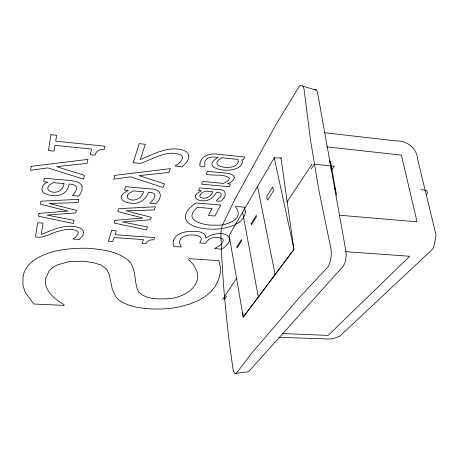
<?xml version="1.0" encoding="UTF-8"?>
<svg xmlns="http://www.w3.org/2000/svg" width="459" height="459" viewBox="0 0 459 459"><rect width="100%" height="100%" fill="white"/><g stroke="black" fill="none" stroke-linecap="round" stroke-linejoin="round"><path stroke-width="0.69" d="M274.258 157.77L229.144 235.392L243.259 317.169L293.995 249.415L274.258 157.77L281.419 158.08M222.626 299.469L236.431 278.579M286.915 202.184L312.154 163.989M224.273 299.549L226.654 295.975M311.139 168.981L314.312 164.213L334.29 166.273L330.996 170.937M329.7 162.658L330.497 161.511L329.201 161.011M334.622 189.292L335.311 188.362L334.33 188.265M234.962 373.408L247.367 371.847A8.899 2.823 -88.9 0 0 248.835 371.463L342.787 266.656A11.716 5.066 -86 0 0 345.822 250.683L317.691 93.349A10.637 3.913 -81.2 0 0 314.444 89.706M279.02 337.279L329.109 339.029L332.735 338.771L339.671 336.275L433.044 248.732L434.736 242.897L436.05 235.083L417.656 159.302C416.864 147.844 406.794 140.494 395.733 140.902L324.628 132.714M281.946 333.55L328.128 335.409L409.715 256.265L345.621 251.67M339.31 215.202L417.042 221.817L401.384 155.096L326.848 146.897M420.92 189.693L423.72 189.963A7.648 3.678 -13.6 0 1 426.577 194.57M330.446 167.994L331.685 168.12M302.722 86.12L316.423 90.182M257.579 186.463L275.125 274.614M242.627 212.19L258.319 297.059M330.497 161.511L336.545 195.247M280.919 157.586L293.938 249.409L243.207 317.169L242.777 312.918M23.007 276.909L22.95 285.446L25.211 292.44L33.771 303.996L63.944 305.407L64.122 304.713C54.828 299.337 44.259 290.897 45.343 278.963L49.216 270.73L52.745 267.494L57.341 264.889L68.861 261.682L82.729 261.223L93.263 262.565L101.1 265.084L106.339 268.871L109.099 273.977L112.317 289.354L115.8 296.881L118.933 300.014L123.264 302.802L128.663 305.115L135.216 306.945L143.019 308.253L152.204 308.999L162.251 309.039L171.878 308.207L181.167 306.486L190.181 303.864L198.42 300.479L205.339 296.457L210.945 291.763L215.219 286.341L218.541 279.749L220.245 273.22L220.331 266.822L218.828 260.626L189.091 258.681L188.615 259.599L193.687 264.952L196.974 271.24L197.795 277.924C195.477 290.455 182.556 296.589 171.127 298.534C160.26 299.056 147.259 300.232 138.71 292.136C133.621 282.503 136.862 270.253 129.438 261.441C118.956 251.63 104.176 249.908 90.521 248.422C78.535 247.791 66.503 248.652 54.776 251.245C41.545 254.848 25.337 261.607 23.007 276.909M188.821 155.716C189.154 160.449 185.27 164.006 182.011 166.829L174.994 165.923C178.304 164.001 182.321 161.402 182.521 157.185L181.655 155.383C168.051 148.71 153.237 159.21 140.391 163.415L133.19 162.716L139.215 143.661L145.314 144.292L140.316 159.531C152.313 154.746 164.46 147.735 177.834 149.026C182.085 149.508 187.765 150.868 188.821 155.716M234.279 177.094C234.411 180.789 230.292 182.504 227.463 183.778L230.521 184.059L229.133 186.71L201.478 184.168L202.729 181.477L223.533 183.411L227.016 181.563A8.382 4.659 -5.6 0 0 229.362 178.643L229.339 177.903C223.04 173.456 213.366 176.245 206.143 174.156L207.451 171.362L225.88 173.141C228.829 173.611 233.08 173.8 234.279 177.094M82.109 186.583L81.909 190.169L80.514 193.566L78.81 196.113L72.459 195.58C74.266 193.319 76.676 190.915 76.498 187.737L75.815 186.033L75.035 185.361L72.373 184.392L69.125 184.013C67.76 195.54 55.091 197.938 46.055 193.95C39.038 191.896 42.021 183.462 47.92 182.148L43.783 181.787L44.316 178.241L70.829 180.605C74.995 181.07 80.773 181.833 82.109 186.583M199.992 163.427L199.808 165.969C208.954 168.855 202.321 163.811 206.034 159.761C208.839 156.1 214.032 156.978 218.042 157.362C195.941 170.346 241.159 176.101 242.409 161.929L241.945 159.801L243.27 159.755L244.722 156.984L218.903 154.322C211.685 153.163 201.392 154.723 199.992 163.427M127.47 195.746L127.344 197.376L128.153 198.632C134.24 202.413 141.797 198.34 143.61 191.759L133.529 190.875L129.65 193.009L128.273 194.277L127.47 195.746M173.227 241.216L173.037 243.23L173.829 246.632L181.374 246.908C173.519 235.123 194.295 232.277 200.818 237.303L201.352 239.202L199.808 242.949L205.626 243.362C208.461 237.263 217.56 235.484 222.867 239.231L223.269 240.814C222.139 244.808 218.008 246.804 214.56 248.508L221.674 249.22C225.226 246.85 229.07 244.039 229.902 239.552C227.417 230.326 211.84 233.476 206.234 237.923L205.741 237.888L205.603 235.989C202.149 230.275 194.037 231.336 188.305 231.479C182.309 232.254 174.822 234.566 173.227 241.216M236.896 246.919L237.091 248.026L241.629 240.665L241.423 239.552L236.896 246.919M251.228 223.59L251.44 224.738L256.478 216.568L256.254 215.409L251.228 223.59M83.676 232.518L82.895 235.513L79.35 239.472L72.935 239.03L75.97 236.919L78.173 233.861L78.082 232.306L76.997 230.975C71.621 228.289 65.253 229.448 59.699 230.94C51.454 232.524 44.133 238.869 35.486 236.901L37.615 222.753L43.077 223.16L41.241 234.469C52.028 230.183 63.313 224.589 75.27 226.637C78.604 227.251 83.188 228.553 83.676 232.518M31.114 166.33L30.627 170.329L47.828 167.902L83.498 179.159L84.381 175.298L56.572 166.651L87.112 163.335L88.019 159.365L31.114 166.33M121.486 196.441C120.706 201.421 127.229 202.907 130.987 203.245C138.784 204.628 146.128 199.613 148.464 192.183L151.516 192.539L153.92 193.463L154.557 194.1L154.947 195.729C154.557 198.925 151.895 201.059 149.852 203.228L155.859 203.733C163.427 196.75 161.103 188.643 150.627 188.924L125.6 186.71L124.527 190.089L128.428 190.433C125.663 191.799 122.524 193.285 121.486 196.441M39.026 213.378L38.602 216.218L73.371 223.487L74.083 220.383L47.047 215.093L75.792 212.901L76.378 210.337L49.004 203.475L78.145 202.591L78.891 199.321L40.862 201.203L40.409 204.209L67.812 211.065L39.026 213.378M50.874 134.716L48.482 150.586L54.076 151.137L55.011 145.36L91.599 149.037L90.291 154.706L95.156 155.182C95.805 150.816 100.154 148.796 104.199 149.502L105.042 146.209L55.682 141.177L56.629 135.319L50.874 134.716M245.301 211.765C243.758 239.621 155.635 232.111 195.873 202.941L220.681 205.053L214.91 216.005L208.455 215.483L212.012 208.541L197.416 207.319C181.374 220.727 204.754 225.794 215.07 225.105C224.686 226.184 245.766 219.735 235.467 206.808L235.662 206.458L244.578 207.216L245.301 211.765M200.101 194.874L199.814 196.142L200.285 197.123C205.139 200.181 210.865 196.498 212.907 191.787L205.305 191.105L202.092 192.757L200.101 194.874M195.442 195.414C194.146 199.097 199.149 200.583 201.914 200.721C208.22 201.753 213.969 197.68 216.573 192.114L220.613 193.107L221.152 194.863C221.066 199.034 210.779 201.57 220.986 201.111C226.844 196.917 227.234 189.062 218.587 189.601L199.74 187.892L198.523 190.502L201.461 190.76L196.613 193.664L195.442 195.414M114.836 175.372L113.74 179.182L130.591 176.841L162.991 187.536L164.437 183.847L139.152 175.642L168.906 172.441L170.392 168.66L114.836 175.372M238.215 161.539C236.649 172.349 204.645 166.651 222.093 157.776L238.003 159.399L238.215 161.539M111.761 230.441L108.364 241.182L112.857 241.491L114.142 237.567L143.547 239.65L142.02 243.517L145.945 243.792C147.058 240.516 150.638 239.5 153.765 239.827L154.7 237.578L115.066 234.733L116.356 230.779L111.761 230.441M114.974 220.297L114.107 223.017L146.358 229.953L147.523 226.976L122.398 221.932L150.34 219.798L151.304 217.342L126.11 210.801L154.207 209.924L155.435 206.797L118.657 208.638L117.751 211.519L142.961 218.048L114.974 220.297M63.99 183.56C63.273 190.933 55.143 194.559 49.038 190.743L47.983 189.424L47.834 187.714L48.413 186.182L49.635 184.857L53.319 182.625L63.99 183.56M235.083 198.919L222.862 224.204A9.507 2.679 -85.7 0 0 220.98 237.051A1641.728 679.716 53.9 0 0 232.679 366.661A10.528 3.179 -88.7 0 0 236.614 372.966L251.096 353.923L299.595 297.248L327.37 267.62A13.896 5.732 -86 0 0 330.882 248.646L318.701 189.28L310.502 140.11L304.151 89.861A12.6 4.418 -81.5 0 0 298.04 88.34L275.394 125.588L235.083 198.919M272.503 187.18L266.897 196.337L267.058 198.604L267.677 200.13L273.306 191.019L273.145 188.706L272.503 187.18"/></g></svg>
